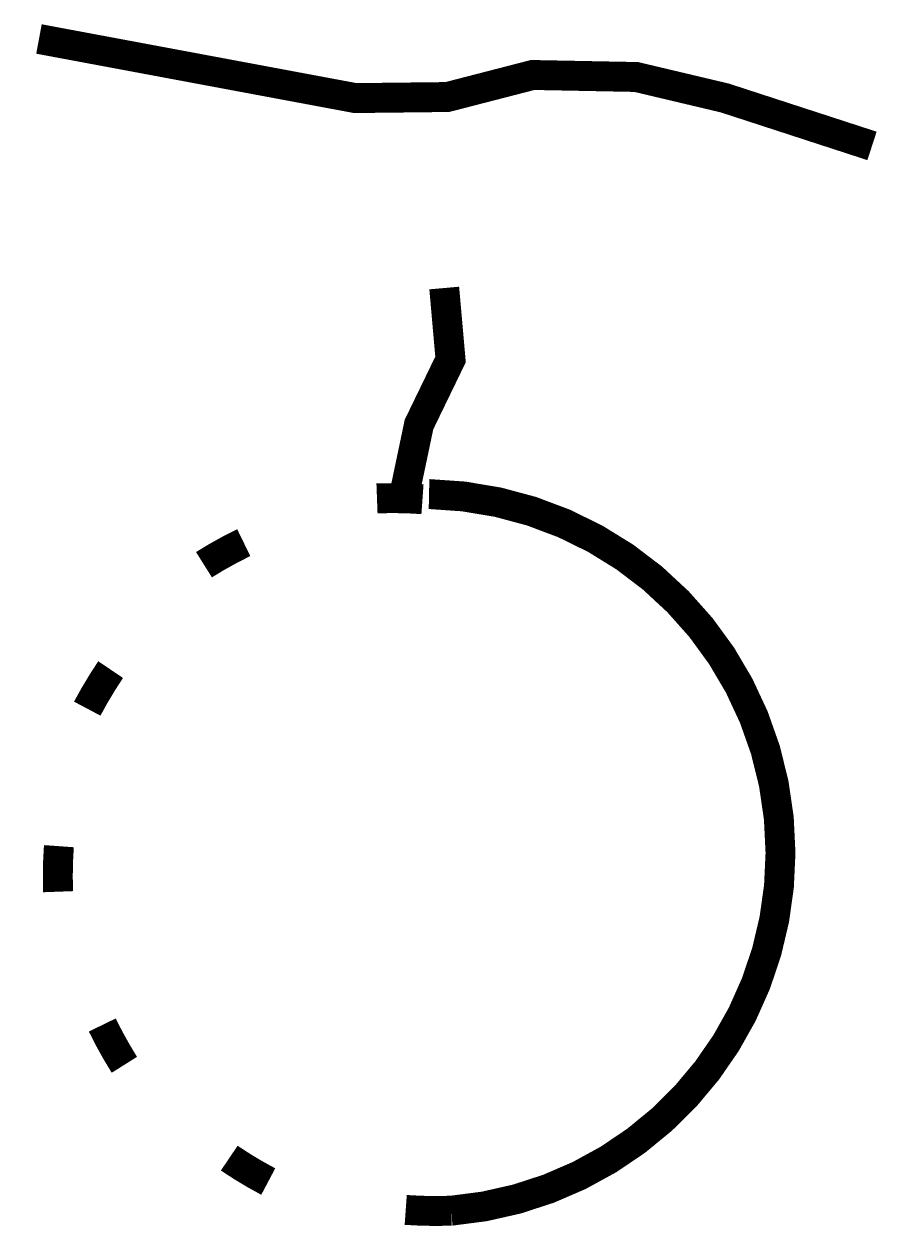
# Model space of a CAD drawing. Extents: x -0.03 to 2.86, y 0.01 to 4.03.
import ezdxf

# ---------------------------------------------------------------- set-up
doc = ezdxf.new("R2010")
doc.units = 0
doc.header["$MEASUREMENT"] = 0
doc.layers.get('0').update_dxf_attribs({"linetype": 'CONTINUOUS'})

msp = doc.modelspace()

# ---------------------------------------------------------------- linework, layer by layer
at = {"const_width": 0.1}
for points in [[(0.0192, 3.9781), (1.0775, 3.7805), (1.3848, 3.7841), (1.6704, 3.8578), (2.0165, 3.8511), (2.3124, 3.781), (2.8051, 3.6207)], [(1.3745, 3.1456), (1.3956, 2.9069), (1.2901, 2.6893), (1.2418, 2.4596)]]:
    msp.add_lwpolyline(points, dxfattribs=at)
for points in [[(1.1496, 2.4424, -0.027005), (1.3018, 2.4398)], [(1.3979, 0.0613, 0.390283), (2.4991, 1.2572, 0.408242), (1.3237, 2.4569)], [(0.5709, 2.2208, -0.027005), (0.704, 2.2946)], [(0.1806, 1.7396, -0.027005), (0.2589, 1.8701)], [(0.0832, 1.1277, -0.027005), (0.0858, 1.2798)], [(0.3048, 0.549, -0.027005), (0.2309, 0.6821)], [(0.786, 0.1587, -0.027005), (0.6555, 0.237)], [(1.3979, 0.0613, -0.027005), (1.2457, 0.0639)]]:
    msp.add_lwpolyline(points, format="xyb", dxfattribs=at)

doc.saveas('drawing.dxf')
